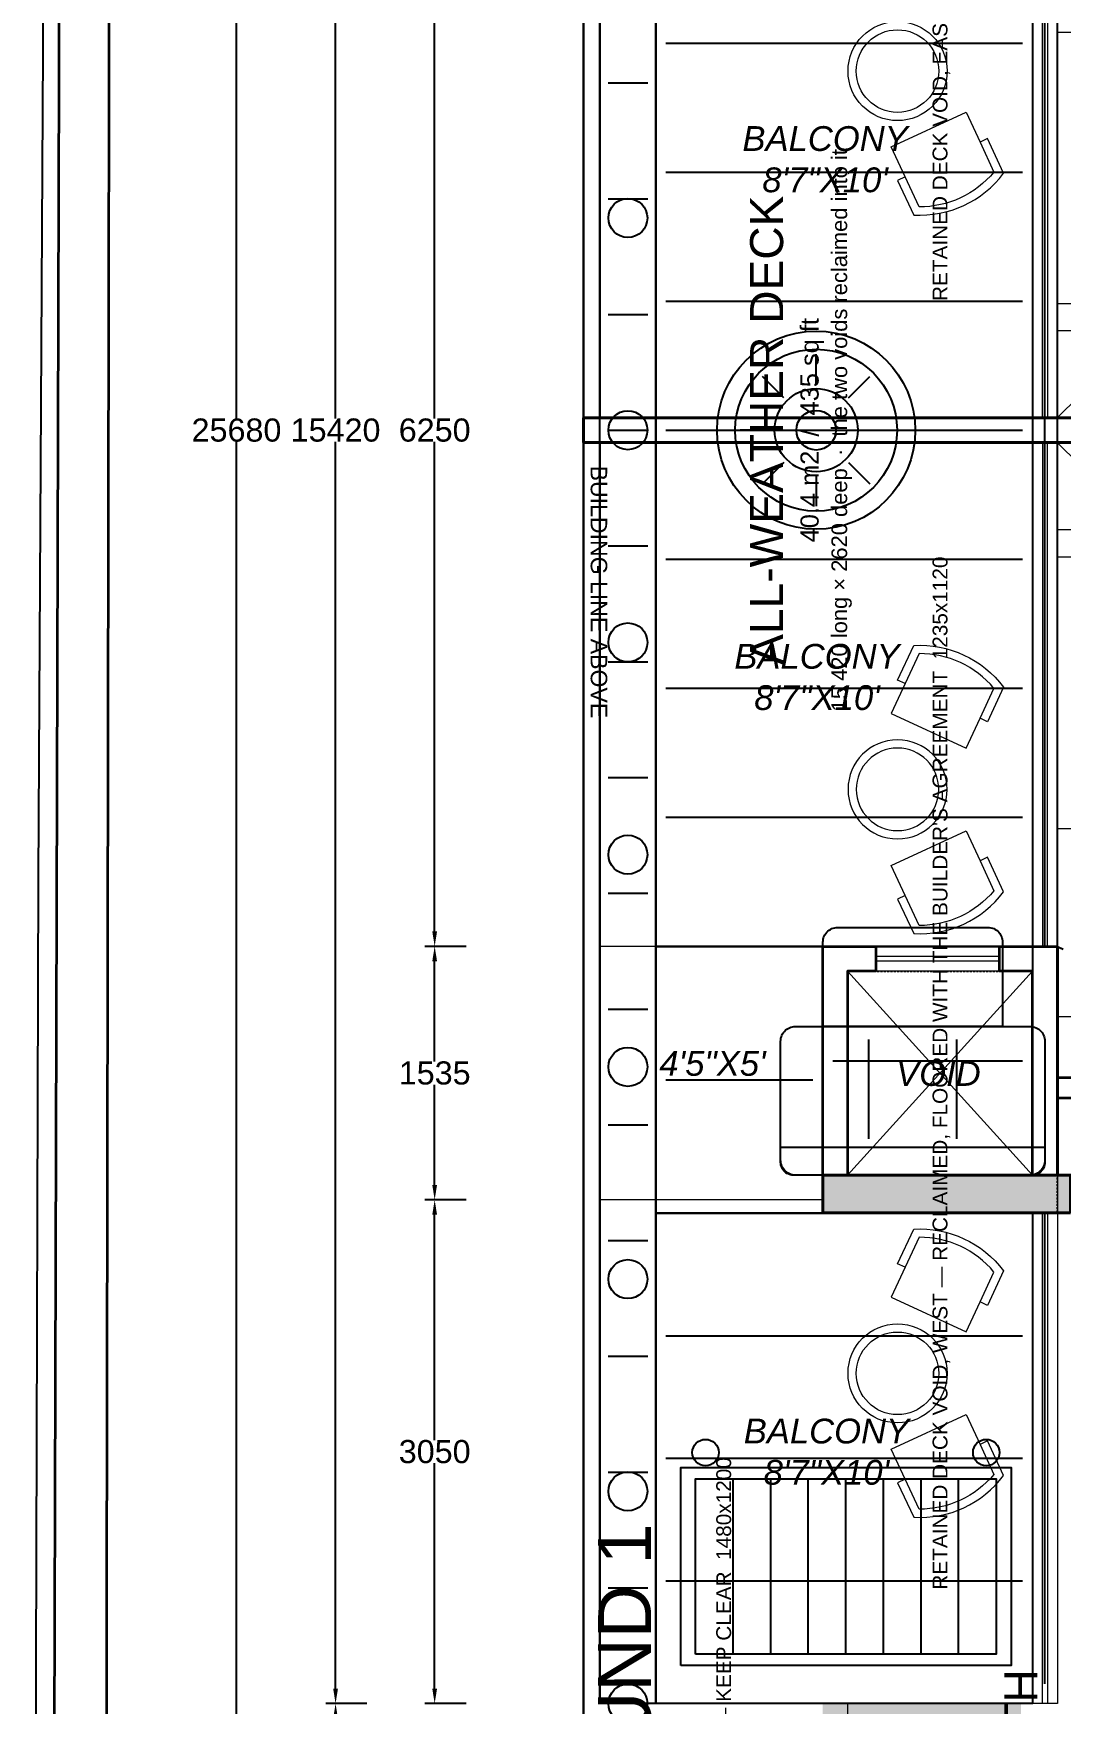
# Model space of a CAD drawing. Header units: millimetres. Extents: x 0 to 125073, y 0 to 71249.
# Drawn here: x 56624 to 62844, y 36699 to 46812 of the extents above; entities that cross this region are included whole.
import ezdxf
from ezdxf.enums import TextEntityAlignment as Align
from ezdxf.lldxf.tags import DXFTag

# ---------------------------------------------------------------- set-up
doc = ezdxf.new("R2010")
doc.units = ezdxf.units.MM
doc.linetypes.add('DASH', pattern=[1, 0.5, -0.5])
doc.linetypes.add('DASHED', pattern=[20, 12, -8])
for name, color, linetype, lineweight in [('boundary', 20, 'Continuous', 25), ('DA_CARPET AREA RERA', 30, 'Continuous', 9), ('DA_COLUMN', 40, 'Continuous', 40), ('DA_DOTTED LINES', 8, 'DASH', 5), ('DA_RAILING', 243, 'Continuous', 30), ('DA_Text 1', 200, 'Continuous', 9), ('DA_TEXT IN SQ.FT', 193, 'Continuous', 9), ('DA_WALL', 7, 'Continuous', 35), ('DA_WINDOW', 4, 'Continuous', 9)]:
    doc.layers.add(name, color=color, linetype=linetype, lineweight=lineweight)
doc.layers.add('DA_BUILDING LINE', color=7, linetype='Continuous', lineweight=9, true_color=0xc2db0000)
doc.layers.add('DA_FURNITURE', color=102, linetype='Continuous', lineweight=5, true_color=0xc2666666)
for name, color, linetype in [('DA_COLUMN HATCH', 251, 'Continuous'), ('PROP-DIM', 2, 'CONTINUOUS'), ('PROP-FLOOR', 41, 'CONTINUOUS'), ('PROP-FURN', 9, 'CONTINUOUS'), ('PROP-GLAZ', 4, 'CONTINUOUS'), ('PROP-KEEP', 6, 'DASHED'), ('PROP-SHELL', 7, 'CONTINUOUS'), ('PROP-TEXT', 3, 'CONTINUOUS')]:
    doc.layers.add(name, color=color, linetype=linetype)
doc.styles.get("Standard").update_dxf_attribs({"font": 'arial.ttf'})
tags = doc.linetypes.add('( Hidden )', pattern=[0.375, 0.25, -0.125]).pattern_tags.tags
tags[6:7] = [DXFTag(74, 4), DXFTag(75, 0), DXFTag(340, '0'), DXFTag(46, 1.0), DXFTag(50, 0.0), DXFTag(44, 0.0), DXFTag(45, 0.0)]
tags[4:5] = [DXFTag(74, 4), DXFTag(75, 0), DXFTag(340, '0'), DXFTag(46, 1.0), DXFTag(50, 0.0), DXFTag(44, 0.0), DXFTag(45, 0.0)]
doc.dimstyles.get("Standard").update_dxf_attribs({"dimtxt": 140, "dimasz": 90, "dimexe": 60, "dimexo": 60, "dimgap": 0.09, "dimtad": 1, "dimtih": 1, "dimtoh": 1, "dimdec": 4, "dimdsep": 46, "dimtxsty": 'Standard', "dimcen": 0.09, "dimazin": 3, "dimtfac": 1, "dimtdec": 4, "dimtmove": 0, "dimatfit": 3, "dimfxl": 1, "dimtolj": 1})

# ---------------------------------------------------------------- blocks, each defined once
blk = doc.blocks.new('GSHGJSDFGJ')
at = {"layer": 'DA_BUILDING LINE', "linetype": '( Hidden )', "ltscale": 500}
blk.add_lwpolyline([(-41089, 76927), (-41089, 92547), (-40839, 92547), (-40839, 92597), (-39639, 92597), (-39639, 94077), (-40839, 94077), (-40839, 97577), (-31144, 97577), (-31144, 92422), (-34664, 92422), (-34664, 91422), (-32289, 91422), (-32289, 90077), (-31519, 90077), (-31519, 91422), (-29864, 91422), (-29864, 91422), (-29864, 94887), (-27779, 94887)], dxfattribs=at)
at = {"layer": 'DA_Text 1', "insert": (-40944, 84522), "char_height": 100, "attachment_point": 1, "rotation": 270}
blk.add_mtext_dynamic_manual_height_columns('BUILDING LINE ABOVE', width=1619.93, gutter_width=1, heights=[-103], dxfattribs=at)
blk = doc.blocks.new('Q34TQ34T4T444')
at = {"layer": 'boundary'}
blk.add_lwpolyline([(-59122, 1779), (-59122, 1779), (-59183, 193), (-59252, -3875), (-59252, -3875), (-59252, -3875), (-59128, -3874), (-59238, -11284), (-59296, -21642), (-59296, -21642), (-59296, -21642), (-59325, -31184)], dxfattribs=at)
at = {"layer": 'DA_WALL'}
blk.add_lwpolyline([(-59228, -36899), (-38705, -36919), (-28241, -36899), (-28281, -33161), (-28338, -18576), (-22719, -18398), (-18332, -18590), (-8845, -18639), (52, -18631), (42, 176), (-3076, 1038), (-7905, 2462), (-13229, 2426), (-23008, 2411), (-26644, 2440), (-28540, 2484), (-39182, 2167), (-44944, 2013), (-44944, 2104), (-59118, 1905), (-59228, -36899)], dxfattribs=at)
blk.add_lwpolyline([(-58840, 1653), (-58899, -36640), (-38705, -36659), (-28503, -36640), (-28541, -33163), (-28599, -18325), (-22718, -18138), (-18325, -18330), (-8845, -18379), (-268, -18371), (-263, -9728), (-297, 0), (-3147, 788), (-7942, 2202), (-13228, 2166), (-23009, 2151), (-26648, 2180), (-28539, 2224), (-39174, 1907), (-45202, 1746), (-45203, 1840)], close=True, dxfattribs=at)
blk = doc.blocks.new('34ty3v4y5')
at = {"layer": 'DA_FURNITURE'}
for p, q in [((4713.869, 1084.918), (4713.869, 1085.053)), ((4713.869, 1085.053), (4714.891, 1085.053)), ((4714.087, 1084.921), (4714.087, 1085.053)), ((4714.891, 1085.053), (4714.891, 1084.36)), ((4715.179, 1085.034), (4715.084, 1084.793)), ((4715.199, 1085.071), (4715.179, 1085.037)), ((4715.502, 1084.971), (4715.584, 1085.053)), ((4713.869, 1084.921), (4714.891, 1084.921)), ((4714.058, 1084.36), (4714.058, 1084.921)), ((4714.886, 1084.918), (4714.058, 1084.918)), ((4714.058, 1084.43), (4714.058, 1084.918)), ((4714.061, 1084.918), (4714.061, 1084.819)), ((4714.886, 1084.921), (4714.98, 1084.921)), ((4714.886, 1084.918), (4714.886, 1084.819)), ((4715.126, 1084.917), (4715.128, 1084.901)), ((4714.886, 1084.819), (4714.061, 1084.819)), ((4714.885, 1084.873), (4714.888, 1084.854)), ((4714.889, 1084.853), (4714.928, 1084.729)), ((4715.603, 1084.802), (4715.505, 1084.702)), ((4715.627, 1084.835), (4715.611, 1084.808)), ((4715.379, 1084.731), (4715.316, 1084.618)), ((4715.392, 1084.748), (4715.379, 1084.732)), ((4715.416, 1084.604), (4715.315, 1084.522)), ((4715.434, 1084.615), (4715.417, 1084.605)), ((4715.563, 1084.598), (4715.508, 1084.551)), ((4715.564, 1084.598), (4715.58, 1084.612)), ((4715.538, 1084.412), (4715.411, 1084.365)), ((4715.452, 1084.38), (4715.452, 1082.565)), ((4715.538, 1084.412), (4715.559, 1084.419)), ((4715.452, 1084.19), (4715.584, 1084.19)), ((4714.891, 1084.162), (4715.452, 1084.162)), ((4715.349, 1082.569), (4715.349, 1084.162)), ((4715.448, 1082.569), (4715.448, 1084.162)), ((4715.452, 1084.135), (4715.584, 1084.135)), ((4715.452, 1082.565), (4715.056, 1082.565)), ((4715.056, 1082.565), (4715.056, 1082.433)), ((4715.448, 1082.569), (4715.349, 1082.569)), ((4715.452, 1082.565), (4715.584, 1082.433))]:
    blk.add_line(p, q, dxfattribs=at)
at = {"layer": 'DA_FURNITURE', "ltscale": 0.5}
blk.add_lwpolyline([(4715.584, 1082.433), (4713.248, 1082.433), (4713.248, 1084.723), (4713.869, 1084.723), (4713.869, 1085.053), (4715.189, 1085.054), (4715.199, 1085.071, -0.266357), (4715.211, 1085.078, -0.055179), (4715.336, 1085.053), (4715.584, 1085.053), (4715.584, 1084.9, -0.027882), (4715.626, 1084.85, -0.30437), (4715.627, 1084.835), (4715.611, 1084.808, -0.195374), (4715.603, 1084.802), (4715.584, 1084.782), (4715.584, 1082.433)], format="xyb", dxfattribs=at)
at = {"layer": 'DA_FURNITURE'}
for points in [[(4714.891, 1082.433), (4714.891, 1085.053), (4715.189, 1085.053)], [(4715.336, 1085.053), (4715.584, 1085.053), (4715.584, 1084.9)], [(4714.891, 1084.36), (4713.869, 1084.36), (4713.869, 1084.918)], [(4715.584, 1084.782), (4715.584, 1082.433), (4714.891, 1082.433)], [(4714.891, 1082.433), (4714.891, 1082.433), (4713.248, 1082.433), (4713.248, 1084.723), (4713.869, 1084.723)]]:
    blk.add_lwpolyline(points, dxfattribs=at)
for points in [[(4715.452, 1082.565), (4715.452, 1084.162), (4715.452, 1084.162), (4715.452, 1082.565)], [(4714.021, 1082.991), (4714.574, 1082.991), (4714.574, 1083.895), (4714.021, 1083.895)]]:
    blk.add_lwpolyline(points, close=True, dxfattribs=at)
for centre, radius, start, end in [((4715.182, 1085.036), 0.00281, 149.6593, 257.5837), ((4714.993, 1084.187), 0.867, 45.2113, 77.45), ((4715.211, 1085.064), 0.0135, 85.0502, 149.6593), ((4715.161, 1084.495), 0.585, 37.3741, 85.0502), ((4715.052, 1084.638), 0.292, 76.4026, 124.0786), ((4715.084, 1084.465), 0.434, 84.2398, 116.4785), ((4715.119, 1084.916), 0.00673, 8.6878, 76.4026), ((4714.892, 1084.874), 0.00673, 124.0786, 188.6878), ((4714.89, 1084.854), 0.0014, 188.6878, 296.6122), ((4715.09, 1084.791), 0.0066, 158.5957, 226.2769), ((4715.573, 1085.295), 0.704, 226.2769, 249.4924), ((4715.418, 1084.991), 0.223, 217.5398, 267.2522), ((4715.6, 1084.815), 0.0132, 285.4399, 329.6593), ((4715.615, 1084.842), 0.0135, 329.6593, 37.3741), ((4714.931, 1084.73), 0.0033, 197.6242, 265.3053), ((4714.96, 1085.078), 0.352, 265.3053, 294.7986), ((4715.106, 1084.761), 0.0033, 294.7986, 352.6052), ((4715.381, 1084.731), 0.0014, 141.9038, 249.8282), ((4715.237, 1084.338), 0.417, 38.5947, 70.0073), ((4715.397, 1084.743), 0.00673, 77.2947, 141.9038), ((4715.334, 1084.465), 0.292, 32.1956, 77.2947), ((4715.319, 1084.616), 0.0033, 150.8402, 218.5214), ((4715.592, 1084.833), 0.352, 218.5214, 230.1035), ((4715.418, 1084.604), 0.0014, 120.0661, 227.9905), ((4715.138, 1084.292), 0.417, 16.757, 48.1696), ((4715.437, 1084.609), 0.00673, 55.457, 120.0661), ((4715.275, 1084.374), 0.292, 10.3579, 55.457), ((4715.576, 1084.617), 0.0066, 310.0568, 32.1956), ((4715.318, 1084.52), 0.0033, 129.0025, 196.6837), ((4715.652, 1084.62), 0.352, 196.6837, 226.177), ((4715.557, 1084.425), 0.0066, 288.2192, 10.3579), ((4715.41, 1084.368), 0.0033, 226.177, 283.9836)]:
    blk.add_arc(centre, radius, start, end, dxfattribs=at)
blk = doc.blocks.new('ERGRTH')
at = {"layer": 'DA_FURNITURE', "linetype": 'Continuous'}
blk.add_lwpolyline([(5382.169, 1409.19), (5382.119, 1409.19), (5382.119, 1409.39, 0.224783), (5381.619, 1409.39), (5381.619, 1409.19), (5381.569, 1409.19), (5381.569, 1409.421, -0.251481), (5382.169, 1409.421)], format="xyb", close=True, dxfattribs=at)
blk.add_lwpolyline([(5381.619, 1409.19), (5381.619, 1408.99), (5382.119, 1408.99), (5382.119, 1409.19)], dxfattribs=at)
blk = doc.blocks.new('NHNHNNNH')
at = {"layer": 'DA_FURNITURE'}
for radius in [0.3, 0.25]:
    blk.add_circle((5393.618, 1418.714), radius, dxfattribs=at)
blk = doc.blocks.new('SRAFGADFGDFG')
at = {"layer": 'DA_FURNITURE'}
blk.add_lwpolyline([(-38219, 80817), (-35864, 80817), (-35864, 81185), (-38219, 81185)], close=True, dxfattribs=at)
at = {"layer": 'DA_FURNITURE', "xscale": 1000, "yscale": 1000, "zscale": 1000}
for p in [(-5432804, -1331803, 0), (-5432804, -1339688, 0)]:
    blk.add_blockref('NHNHNNNH', p, dxfattribs=at)
at = {"layer": 'DA_FURNITURE', "yscale": 1000, "zscale": 1000}
for name, p, xscale, rotation in [('34ty3v4y5', (-1120652, 4800395), 1000, 270), ('ERGRTH', (-5513448, -903473, 0), -1000, 204.9218335601797), ('34ty3v4y5', (-1120652, -4630922), -1000, 270), ('ERGRTH', (-5513448, 1072946, 0), 1000, 335.0781664398203), ('NHNHNNNH', (-5432804, 1501276, 0), -1000, 180), ('ERGRTH', (-5513448, -907824, 0), -1000, 204.9218335601797), ('ERGRTH', (-5513448, 1069412, 0), 1000, 335.0781664398203), ('ERGRTH', (-5513448, -911358, 0), -1000, 204.9218335601797)]:
    blk.add_blockref(name, p, dxfattribs=dict(at, xscale=xscale, rotation=rotation))
blk = doc.blocks.new('A$C1c7226e4')
at = {"layer": 'DA_CARPET AREA RERA'}
blk.add_lwpolyline([(-1.85, 2.88), (-1.85, -0.62), (-4.425, -0.62), (-4.425, -1.325), (-4.275, -1.325), (-4.275, -2.385), (-10.355, -2.385), (-10.355, 0.665)], dxfattribs=at)
blk.add_lwpolyline([(-10.355, 5.25), (-12.975, 5.25), (-12.975, -2.385), (-10.355, -2.385), (-10.355, 0.665), (-11.625, 0.665), (-11.625, 2.28), (-10.355, 2.28)], close=True, dxfattribs=at)
at = {"layer": 'DA_RAILING'}
for p, q in [((-13.075, -2.385), (-13.075, 5.35)), ((-12.975, -2.385), (-12.975, 5.25))]:
    blk.add_line(p, q, dxfattribs=at)
at = {"layer": 'DA_WALL'}
blk.add_line((-10.205, -0.973), (-10.205, -0.973), dxfattribs=at)
blk.add_lwpolyline([(-4.275, -2.385), (-4.275, -2.535), (-13.075, -2.535), (-13.075, -2.385), (-4.275, -2.385)], dxfattribs=at)
at = {"layer": 'DA_WINDOW'}
for points in [[(-10.355, 0.665), (-10.355, -2.385), (-10.205, -2.385), (-10.205, 0.665)], [(-10.265, 0.665), (-10.265, -2.385), (-10.295, -2.385), (-10.295, 0.665)]]:
    blk.add_lwpolyline(points, close=True, dxfattribs=at)
blk = doc.blocks.new('14TH 2')
at = {"layer": 'DA_CARPET AREA RERA'}
blk.add_lwpolyline([(6316.093, 1270.612), (6313.473, 1270.612), (6313.473, 1262.977), (6316.093, 1262.977), (6316.093, 1265.947), (6314.823, 1265.947), (6314.823, 1267.562), (6316.093, 1267.562)], close=True, dxfattribs=at)
blk.add_lwpolyline([(6319.648, 1262.852), (6319.648, 1264.152), (6322.023, 1264.152), (6322.023, 1265.372), (6322.023, 1265.497), (6323.093, 1265.497), (6323.093, 1265.347), (6324.598, 1265.347), (6324.598, 1268.847), (6322.023, 1268.847), (6322.023, 1269.552), (6322.173, 1269.552), (6322.173, 1270.612), (6316.093, 1270.612), (6316.093, 1267.562), (6316.243, 1267.562), (6316.243, 1265.947), (6316.093, 1265.947), (6316.093, 1262.977), (6314.973, 1262.977), (6314.973, 1261.197)], dxfattribs=at)
at = {"layer": 'DA_DOTTED LINES', "linetype": '( Hidden )', "ltscale": 300}
for p, q in [((6314.823, 1267.562), (6313.473, 1267.562)), ((6314.973, 1267.412), (6316.093, 1266.177)), ((6314.973, 1266.177), (6316.093, 1267.412)), ((6314.823, 1266.027), (6313.473, 1266.027))]:
    blk.add_line(p, q, dxfattribs=at)
at = {"layer": 'DA_RAILING'}
for p, q in [((6313.373, 1270.612), (6313.373, 1262.877)), ((6313.473, 1270.612), (6313.473, 1262.977))]:
    blk.add_line(p, q, dxfattribs=at)
at = {"layer": 'DA_WALL'}
blk.add_line((6316.243, 1269.2), (6316.243, 1269.2), dxfattribs=at)
blk.add_lwpolyline([(6322.173, 1270.612), (6322.173, 1270.762), (6313.373, 1270.762), (6313.373, 1270.612), (6322.173, 1270.612)], dxfattribs=at)
for points in [[(6314.823, 1266.177), (6314.823, 1267.562), (6315.143, 1267.562), (6315.143, 1267.412), (6314.973, 1267.412), (6314.973, 1266.177)], [(6316.093, 1266.177), (6316.093, 1267.412), (6315.893, 1267.412), (6315.893, 1267.562), (6316.243, 1267.562), (6316.243, 1266.177)], [(6318.473, 1266.642), (6316.243, 1266.642), (6316.243, 1266.767), (6318.598, 1266.767), (6318.598, 1263.897), (6318.473, 1263.897), (6318.473, 1266.642)], [(6314.823, 1266.027), (6314.823, 1266.027)]]:
    blk.add_lwpolyline(points, close=True, dxfattribs=at)
at = {"layer": 'DA_WINDOW'}
for points in [[(6316.243, 1267.562), (6316.243, 1270.612), (6316.093, 1270.612), (6316.093, 1267.562)], [(6316.153, 1267.562), (6316.183, 1267.562), (6316.183, 1270.612), (6316.153, 1270.612)], [(6315.893, 1267.562), (6315.893, 1267.412), (6315.143, 1267.412), (6315.143, 1267.562)], [(6315.893, 1267.472), (6315.143, 1267.472), (6315.143, 1267.502), (6315.893, 1267.502)], [(6316.093, 1265.947), (6316.243, 1265.947), (6316.243, 1262.977), (6316.093, 1262.977)], [(6316.153, 1262.977), (6316.153, 1265.947), (6316.183, 1265.947), (6316.183, 1262.977)]]:
    blk.add_lwpolyline(points, close=True, dxfattribs=at)
blk = doc.blocks.new('SDFHSDFGN')
at = {"layer": 'DA_COLUMN HATCH', "true_color": 0x636466}
h = blk.add_hatch(color=251, dxfattribs=at)
h.dxf.hatch_style = 1
h.paths.add_polyline_path([(-37689, 97347), (-37689, 97577), (-38889, 97577), (-38889, 97347)])
h.paths.add_polyline_path([(-31374, 96377), (-31144, 96377), (-31144, 97577), (-31374, 97577)])
h.paths.add_polyline_path([(-27779, 97037), (-27549, 97037), (-27549, 98237), (-27779, 98237)])
h.paths.add_polyline_path([(-24579, 97337), (-24349, 97337), (-24349, 98237), (-24579, 98237)])
h.paths.add_polyline_path([(-19334, 98537), (-19334, 97337), (-19104, 97337), (-19104, 98537)])
h.paths.add_polyline_path([(-13064, 97337), (-12834, 97337), (-12834, 98537), (-13064, 98537)])
h.paths.add_polyline_path([(-11544, 97637), (-11314, 97637), (-11314, 98537), (-11544, 98537)])
h.paths.add_polyline_path([(-8909, 94992), (-7709, 94992), (-7709, 94762), (-8909, 94762)])
h.paths.add_polyline_path([(-13064, 91112), (-12834, 91112), (-12834, 92312), (-13064, 92312)])
h.paths.add_polyline_path([(-19334, 91112), (-19104, 91112), (-19104, 92312), (-19334, 92312)])
h.paths.add_polyline_path([(-5999, 91112), (-5259, 91112), (-5259, 91342), (-5999, 91342)])
h.paths.add_polyline_path([(-1284, 91112), (-384, 91112), (-384, 91342), (-1284, 91342)])
h.paths.add_polyline_path([(2171, 90062), (2171, 91262), (1941, 91262), (1941, 90062)])
h.paths.add_polyline_path([(4621, 90062), (5821, 90062), (5821, 90292), (4621, 90292)])
h.paths.add_polyline_path([(4621, 95112), (5821, 95112), (5821, 95342), (4621, 95342)])
h.paths.add_polyline_path([(4621, 98612), (5821, 98612), (5821, 98842), (4621, 98842)])
h.paths.add_polyline_path([(-39639, 89247), (-38139, 89247), (-38139, 89477), (-39639, 89477)])
h.paths.add_polyline_path([(-31144, 92422), (-31144, 92652), (-32344, 92652), (-32344, 92422)])
h.paths.add_polyline_path([(-31514, 86347), (-29714, 86347), (-29714, 86577), (-31514, 86577)])
h.paths.add_polyline_path([(-31514, 82897), (-29714, 82897), (-29714, 83127), (-31514, 83127)])
h.paths.add_polyline_path([(-31519, 78052), (-30519, 78052), (-30519, 78282), (-31519, 78282)])
h.paths.add_polyline_path([(-32144, 76822), (-31144, 76822), (-31144, 77052), (-32144, 77052)])
h.paths.add_polyline_path([(-31894, 71897), (-31894, 72127), (-33094, 72127), (-33094, 71897)])
h.paths.add_polyline_path([(-37689, 71897), (-37689, 72127), (-38889, 72127), (-38889, 71897)])
h.paths.add_polyline_path([(-38439, 76797), (-38439, 77027), (-39639, 77027), (-39639, 76797)])
h.paths.add_polyline_path([(-38139, 79997), (-38139, 80227), (-39639, 80227), (-39639, 79997)])
h.paths.add_polyline_path([(-38439, 92447), (-38439, 92677), (-39639, 92677), (-39639, 92447)])
h.paths.add_polyline_path([(-31519, 91422), (-31289, 91422), (-31289, 89927), (-31519, 89927)])
h.paths.add_polyline_path([(-20909, 91112), (-20679, 91112), (-20679, 89882), (-20909, 89882)])
h.paths.add_polyline_path([(-11314, 92012), (-11314, 91112), (-11544, 91112), (-11544, 92012)])
h.paths.add_polyline_path([(1941, 97317), (2171, 97317), (2171, 98842), (1941, 98842)])
at = {"layer": 'DA_COLUMN'}
blk.add_lwpolyline([(-38139, 79997), (-38139, 80227), (-39639, 80227), (-39639, 79997)], close=True, dxfattribs=at)
blk = doc.blocks.new('A$Cfed68cb1')
at = {"layer": 'DA_TEXT IN SQ.FT', "char_height": 0.15}
for s, heights, insert, attachment_point in [('\\pxqc;{\\fArial|b0|i1|c0|p34;BALCONY\\P8\'7"X10\'}', [-0.406], (-47.141, -12.264), 1), ('\\pxqc;{\\fArial|b0|i1|c0|p34;BALCONY\\P8\'7"X10\'}', [-0.406], (-47.19, -15.801), 7), ('\\pxqc;{\\fArial|b0|i1|c0|p34;\\P4\'5"X5\'}', [-0.403], (-47.823, -18.016), 7), ('\\pxqc;{\\fArial|b0|i1|c0|p34;VOID}', [-0.155], (-46.455, -18.077), 7), ('\\pxqc;{\\fArial|b0|i1|c0|p34;BALCONY\\P8\'7"X10\'}', [-0.406], (-47.133, -20.492), 7)]:
    blk.add_mtext_dynamic_manual_height_columns(s, width=1.26992, gutter_width=12.5, heights=heights, dxfattribs=dict(at, insert=insert, attachment_point=attachment_point))
blk = doc.blocks.new('_CLOSEDFILLED')
at = {"color": 0, "linetype": 'BYBLOCK'}
blk.add_solid([(-1, 0.16), (0, 0), (-1, -0.16)], dxfattribs=at)
blk = doc.blocks.new('*D1')
for p, q in [((58044, 57249), (57794, 57249)), ((57854, 44479.0675), (57854, 57159)), ((57854, 31659), (57854, 44338.9325)), ((58044, 31569), (57794, 31569))]:
    blk.add_line(p, q)
at = {"layer": 'Defpoints'}
for p in [(58104, 57249), (57854, 31569), (58104, 31569)]:
    blk.add_point(p, dxfattribs=at)
at = {"layer": 'PROP-DIM', "xscale": 90, "yscale": 90}
for p, rotation in [((57854, 57249), 90), ((57854, 31569), 270)]:
    blk.add_blockref('_CLOSEDFILLED', p, dxfattribs=dict(at, rotation=rotation))
at = {"layer": 'PROP-DIM', "insert": (57854, 44409), "char_height": 140, "attachment_point": 5}
blk.add_mtext('25680', dxfattribs=at)
blk = doc.blocks.new('*D2')
for p, q in [((58644, 36699), (58394, 36699)), ((58454, 34204.0675), (58454, 36609)), ((58454, 31659), (58454, 34063.9325)), ((58644, 31569), (58394, 31569))]:
    blk.add_line(p, q)
at = {"layer": 'Defpoints'}
for p in [(58704, 36699), (58454, 31569), (58704, 31569)]:
    blk.add_point(p, dxfattribs=at)
at = {"layer": 'PROP-DIM', "xscale": 90, "yscale": 90}
for p, rotation in [((58454, 36699), 90), ((58454, 31569), 270)]:
    blk.add_blockref('_CLOSEDFILLED', p, dxfattribs=dict(at, rotation=rotation))
at = {"layer": 'PROP-DIM', "insert": (58454, 34134), "char_height": 140, "attachment_point": 5}
blk.add_mtext('5130', dxfattribs=at)
blk = doc.blocks.new('*D3')
for p, q in [((58644, 52119), (58394, 52119)), ((58454, 44479.0675), (58454, 52029)), ((58454, 36789), (58454, 44338.9325)), ((58644, 36699), (58394, 36699))]:
    blk.add_line(p, q)
at = {"layer": 'Defpoints'}
for p in [(58704, 52119), (58454, 36699), (58704, 36699)]:
    blk.add_point(p, dxfattribs=at)
at = {"layer": 'PROP-DIM', "xscale": 90, "yscale": 90}
for p, rotation in [((58454, 52119), 90), ((58454, 36699), 270)]:
    blk.add_blockref('_CLOSEDFILLED', p, dxfattribs=dict(at, rotation=rotation))
at = {"layer": 'PROP-DIM', "insert": (58454, 44409), "char_height": 140, "attachment_point": 5}
blk.add_mtext('15420', dxfattribs=at)
blk = doc.blocks.new('*D5')
for p, q in [((59244, 39749), (58994, 39749)), ((59054, 38294.0675), (59054, 39659)), ((59054, 36789), (59054, 38153.9325)), ((59244, 36699), (58994, 36699))]:
    blk.add_line(p, q)
at = {"layer": 'Defpoints'}
for p in [(59304, 39749), (59054, 36699), (59304, 36699)]:
    blk.add_point(p, dxfattribs=at)
at = {"layer": 'PROP-DIM', "xscale": 90, "yscale": 90}
for p, rotation in [((59054, 39749), 90), ((59054, 36699), 270)]:
    blk.add_blockref('_CLOSEDFILLED', p, dxfattribs=dict(at, rotation=rotation))
at = {"layer": 'PROP-DIM', "insert": (59054, 38224), "char_height": 140, "attachment_point": 5}
blk.add_mtext('3050', dxfattribs=at)
blk = doc.blocks.new('*D6')
for p, q in [((59244, 41284), (58994, 41284)), ((59054, 40586.5675), (59054, 41194)), ((59054, 39839), (59054, 40446.4325)), ((59244, 39749), (58994, 39749))]:
    blk.add_line(p, q)
at = {"layer": 'Defpoints'}
for p in [(59304, 41284), (59054, 39749), (59304, 39749)]:
    blk.add_point(p, dxfattribs=at)
at = {"layer": 'PROP-DIM', "xscale": 90, "yscale": 90}
for p, rotation in [((59054, 41284), 90), ((59054, 39749), 270)]:
    blk.add_blockref('_CLOSEDFILLED', p, dxfattribs=dict(at, rotation=rotation))
at = {"layer": 'PROP-DIM', "insert": (59054, 40516.5), "char_height": 140, "attachment_point": 5}
blk.add_mtext('1535', dxfattribs=at)
blk = doc.blocks.new('*D7')
for p, q in [((59244, 47534), (58994, 47534)), ((59054, 44479.0675), (59054, 47444)), ((59054, 41374), (59054, 44338.9325)), ((59244, 41284), (58994, 41284))]:
    blk.add_line(p, q)
at = {"layer": 'Defpoints'}
for p in [(59304, 47534), (59054, 41284), (59304, 41284)]:
    blk.add_point(p, dxfattribs=at)
at = {"layer": 'PROP-DIM', "xscale": 90, "yscale": 90}
for p, rotation in [((59054, 47534), 90), ((59054, 41284), 270)]:
    blk.add_blockref('_CLOSEDFILLED', p, dxfattribs=dict(at, rotation=rotation))
at = {"layer": 'PROP-DIM', "insert": (59054, 44409), "char_height": 140, "attachment_point": 5}
blk.add_mtext('6250', dxfattribs=at)

msp = doc.modelspace()

# ---------------------------------------------------------------- linework, layer by layer
at = {"layer": 'PROP-FLOOR'}
msp.add_lwpolyline([(62824, 47534), (62824, 41284), (62860.3522, 41267.07634)], dxfattribs=at)
at = {"layer": 'PROP-FURN'}
for p, q in [((60454, 46752.75), (62614, 46752.75)), ((60104, 46511.72727), (60344, 46511.72727)), ((60454, 45971.5), (62614, 45971.5)), ((60104, 45810.81818), (60344, 45810.81818)), ((60104, 45109.90909), (60344, 45109.90909)), ((60454, 45190.25), (62614, 45190.25)), ((61364, 44685), (61364, 44869)), ((61168.83853, 44604.16147), (61038.73088, 44734.26912)), ((61559.16147, 44604.16147), (61689.26912, 44734.26912)), ((60104, 44409), (60344, 44409)), ((60454, 44409), (62614, 44409)), ((61088, 44409), (60904, 44409)), ((61640, 44409), (61824, 44409)), ((61168.83853, 44213.83853), (61038.73088, 44083.73088)), ((61559.16147, 44213.83853), (61689.26912, 44083.73088)), ((61364, 44133), (61364, 43949)), ((60104, 43708.09091), (60344, 43708.09091)), ((60454, 43627.75), (62614, 43627.75)), ((60104, 43007.18182), (60344, 43007.18182)), ((60454, 42846.5), (62614, 42846.5)), ((60104, 42306.27273), (60344, 42306.27273)), ((60454, 42065.25), (62614, 42065.25)), ((60104, 41605.36364), (60344, 41605.36364)), ((60104, 40904.45455), (60344, 40904.45455)), ((61682.33333, 40119), (61682.33333, 40719)), ((62215.66667, 40119), (62215.66667, 40719)), ((61464, 40591.5), (62614, 40591.5)), ((60454, 40476.5), (61344, 40476.5)), ((60104, 40203.54545), (60344, 40203.54545)), ((60104, 39502.63636), (60344, 39502.63636)), ((60454, 38926.5), (62614, 38926.5)), ((60104, 38801.72727), (60344, 38801.72727)), ((60454, 38184), (62614, 38184)), ((60104, 38100.81818), (60344, 38100.81818)), ((60861.5, 36999), (60861.5, 38059)), ((61089, 36999), (61089, 38059)), ((61316.5, 36999), (61316.5, 38059)), ((61544, 36999), (61544, 38059)), ((61771.5, 36999), (61771.5, 38059)), ((61999, 36999), (61999, 38059)), ((62226.5, 36999), (62226.5, 38059)), ((60454, 37441.5), (62614, 37441.5)), ((60104, 37399.90909), (60344, 37399.90909))]:
    msp.add_line(p, q, dxfattribs=at)
for points in [[(60054, 36699), (60054, 52119), (60394, 52119), (60394, 36699)], [(60394, 41284), (60394, 47534), (62674, 47534), (62674, 41284)], [(61405, 41309), (61405.49303, 41318.40756), (61406.96672, 41327.71205), (61409.40491, 41336.81153), (61412.78091, 41345.6063), (61417.05771, 41354), (61422.18847, 41361.90067), (61428.11697, 41369.22175), (61434.77825, 41375.88303), (61442.09933, 41381.81153), (61450, 41386.94229), (61458.3937, 41391.21909), (61467.18847, 41394.59509), (61476.28795, 41397.03328), (61485.59244, 41398.50697), (61495, 41399), (62403, 41399), (62412.40756, 41398.50697), (62421.71205, 41397.03328), (62430.81153, 41394.59509), (62439.6063, 41391.21909), (62448, 41386.94229), (62455.90067, 41381.81153), (62463.22175, 41375.88303), (62469.88303, 41369.22175), (62475.81153, 41361.90067), (62480.94229, 41354), (62485.21909, 41345.6063), (62488.59509, 41336.81153), (62491.03328, 41327.71205), (62492.50697, 41318.40756), (62493, 41309), (62493, 40799), (61405, 40799)], [(60394, 39669), (60394, 41284), (61404, 41284), (61404, 39669)], [(61404, 39899), (61404, 41284), (62674, 41284), (62674, 39899)], [(61149, 40709), (61149.49303, 40718.40756), (61150.96672, 40727.71205), (61153.40491, 40736.81153), (61156.78091, 40745.6063), (61161.05771, 40754), (61166.18847, 40761.90067), (61172.11697, 40769.22175), (61178.77825, 40775.88303), (61186.09933, 40781.81153), (61194, 40786.94229), (61202.3937, 40791.21909), (61211.18847, 40794.59509), (61220.28795, 40797.03328), (61229.59244, 40798.50697), (61239, 40799), (62659, 40799), (62668.40756, 40798.50697), (62677.71205, 40797.03328), (62686.81153, 40794.59509), (62695.6063, 40791.21909), (62704, 40786.94229), (62711.90067, 40781.81153), (62719.22175, 40775.88303), (62725.88303, 40769.22175), (62731.81153, 40761.90067), (62736.94229, 40754), (62741.21909, 40745.6063), (62744.59509, 40736.81153), (62747.03328, 40727.71205), (62748.50697, 40718.40756), (62749, 40709), (62749, 39989), (62748.50697, 39979.59244), (62747.03328, 39970.28795), (62744.59509, 39961.18847), (62741.21909, 39952.3937), (62736.94229, 39944), (62731.81153, 39936.09933), (62725.88303, 39928.77825), (62719.22175, 39922.11697), (62711.90067, 39916.18847), (62704, 39911.05771), (62695.6063, 39906.78091), (62686.81153, 39903.40491), (62677.71205, 39900.96672), (62668.40756, 39899.49303), (62659, 39899), (61239, 39899), (61229.59244, 39899.49303), (61220.28795, 39900.96672), (61211.18847, 39903.40491), (61202.3937, 39906.78091), (61194, 39911.05771), (61186.09933, 39916.18847), (61178.77825, 39922.11697), (61172.11697, 39928.77825), (61166.18847, 39936.09933), (61161.05771, 39944), (61156.78091, 39952.3937), (61153.40491, 39961.18847), (61150.96672, 39970.28795), (61149.49303, 39979.59244), (61149, 39989)], [(61149, 40069), (62749, 40069), (62749, 39975.5), (62748.58092, 39967.50357), (62747.32829, 39959.59476), (62745.25582, 39951.8602), (62742.38623, 39944.38465), (62738.75094, 39937.25), (62734.3898, 39930.53443), (62729.35058, 39924.31151), (62723.68849, 39918.64942), (62717.46557, 39913.6102), (62710.75, 39909.24906), (62703.61535, 39905.61377), (62696.1398, 39902.74418), (62688.40524, 39900.67171), (62680.49643, 39899.41908), (62672.5, 39899), (61225.5, 39899), (61217.50357, 39899.41908), (61209.59476, 39900.67171), (61201.8602, 39902.74418), (61194.38465, 39905.61377), (61187.25, 39909.24906), (61180.53443, 39913.6102), (61174.31151, 39918.64942), (61168.64942, 39924.31151), (61163.6102, 39930.53443), (61159.24906, 39937.25), (61155.61377, 39944.38465), (61152.74418, 39951.8602), (61150.67171, 39959.59476), (61149.41908, 39967.50357), (61149, 39975.5)], [(60394, 36699), (60394, 39669), (62674, 39669), (62674, 36699)], [(60544, 36929), (60544, 38129), (62544, 38129), (62544, 36929)], [(60634, 36999), (60634, 38059), (62454, 38059), (62454, 36999)]]:
    msp.add_lwpolyline(points, close=True, dxfattribs=at)
for centre, radius in [((60224, 45694), 118), ((61364, 44409), 600), ((61364, 44409), 490), ((61364, 44409), 252), ((60224, 44409), 118), ((61364, 44409), 120), ((60224, 43124), 118), ((60224, 41839), 118), ((60224, 40554), 118), ((60224, 39269), 118), ((60694, 38219), 80), ((62394, 38219), 80), ((60224, 37984), 118), ((60224, 36699), 118)]:
    msp.add_circle(centre, radius, dxfattribs=at)
at = {"layer": 'PROP-GLAZ'}
for p, q in [((62749, 41284), (62749, 47534)), ((62749, 36819), (62749, 39669))]:
    msp.add_line(p, q, dxfattribs=at)
msp.add_lwpolyline([(62824, 41284), (62851.22084, 41271.32391)], dxfattribs=at)
at = {"layer": 'PROP-KEEP'}
for points in [[(61404, 39669), (61404, 41284), (62824, 41284), (62824, 39669)], [(61554, 39899), (61554, 41134), (62674, 41134), (62674, 39899)]]:
    msp.add_lwpolyline(points, close=True, dxfattribs=at)
at = {"layer": 'PROP-SHELL'}
for p, q in [((59954.22813, 44483.9767), (59954.22813, 52218.9767)), ((60054.22813, 44483.9767), (60054.22813, 52118.9767)), ((59954.22813, 44333.9767), (59954.22813, 44483.9767)), ((59954.22813, 44333.9767), (59954.22813, 44483.9767)), ((59954.22813, 44333.9767), (59954.22813, 36598.9767)), ((60054.22813, 44333.9767), (60054.22813, 36698.9767)), ((62824.22813, 39898.9767), (62824.22813, 41283.9767)), ((62674.22813, 39898.9767), (62674.22813, 41133.9767)), ((62824.22813, 40363.9767), (62824.22813, 40488.9767)), ((62674.22813, 39898.9767), (62824.22813, 39898.9767))]:
    msp.add_line(p, q, dxfattribs=at)

# ---------------------------------------------------------------- block references
for name, p in [('Q34TQ34T4T444', (115949.05898, 63344.49216)), ('SDFHSDFGN', (101042.82231, -40327.54866))]:
    msp.add_blockref(name, p)
at = {"color": 1, "xscale": 1000, "yscale": 1000, "zscale": 1000}
msp.add_blockref('A$Cfed68cb1', (107924.22813, 58513.9767), dxfattribs=at)
at = {"color": 1}
msp.add_blockref('SRAFGADFGDFG', (101042.82231, -40327.54866), dxfattribs=at)
at = {"layer": 'DA_BUILDING LINE'}
msp.add_blockref('GSHGJSDFGJ', (101042.82231, -40327.54866), dxfattribs=at)
at = {"layer": 'DA_WALL', "xscale": 1000, "yscale": 1000, "zscale": 1000}
for name, p in [('A$C1c7226e4', (73029.22813, 46868.9767)), ('14TH 2', (-6253418.45791, -1226278.08535))]:
    msp.add_blockref(name, p, dxfattribs=at)

# ---------------------------------------------------------------- texts
at = {"layer": 'PROP-KEEP'}
for s, p in [("RETAINED DECK VOID, EAST — RECLAIMED, FLOORED WITH THE BUILDER'S AGREEMENT  1235x1120", (62114, 48301.5)), ("RETAINED DECK VOID, WEST — RECLAIMED, FLOORED WITH THE BUILDER'S AGREEMENT  1235x1120", (62114, 40516.5)), ('SEALED SHAFT, WING END, WEST — OPEN SHAFT — KEEP CLEAR  1480x1200', (60804, 35809))]:
    msp.add_text(s, height=90, rotation=90, dxfattribs=at).set_placement(p, align=Align.MIDDLE_CENTER)
at = {"layer": 'PROP-TEXT'}
for s, height, p in [('15 420 long × 2620 deep  ·  the two voids reclaimed into it', 95, (61504, 44409)), ('ALL-WEATHER DECK', 200, (61064, 44409)), ('40.4 m2  /  435 sq ft', 110, (61324, 44409)), ("PARENTS' BATH", 200, (62604, 35809))]:
    msp.add_text(s, height=height, rotation=90, dxfattribs=at).set_placement(p, align=Align.MIDDLE_CENTER)
msp.add_text('FULL-FLOOR RESIDENCE — ROUND 1', height=320, rotation=90, dxfattribs=at).set_placement((60204, 29569), align=Align.MIDDLE_LEFT)

# ---------------------------------------------------------------- dimensions: what is measured, and where the dimension line sits
at = {"layer": 'PROP-DIM'}
for base, p1, p2, picture, middle in [((57854, 31569), (58104, 31569), (58104, 57249), '*D1', (57854, 44409)), ((58454, 36699), (58704, 36699), (58704, 52119), '*D3', (58454, 44409)), ((59054, 41284), (59304, 41284), (59304, 47534), '*D7', (59054, 44409)), ((59054, 39749), (59304, 39749), (59304, 41284), '*D6', (59054, 40516.5)), ((59054, 36699), (59304, 36699), (59304, 39749), '*D5', (59054, 38224)), ((58454, 31569), (58704, 31569), (58704, 36699), '*D2', (58454, 34134))]:
    dim = msp.add_linear_dim(base=base, p1=p1, p2=p2, angle=90, dimstyle='Standard', dxfattribs=at)
    dim.commit()
    dim.dimension.update_dxf_attribs({"geometry": picture, "text_midpoint": middle})

doc.saveas('drawing.dxf')
